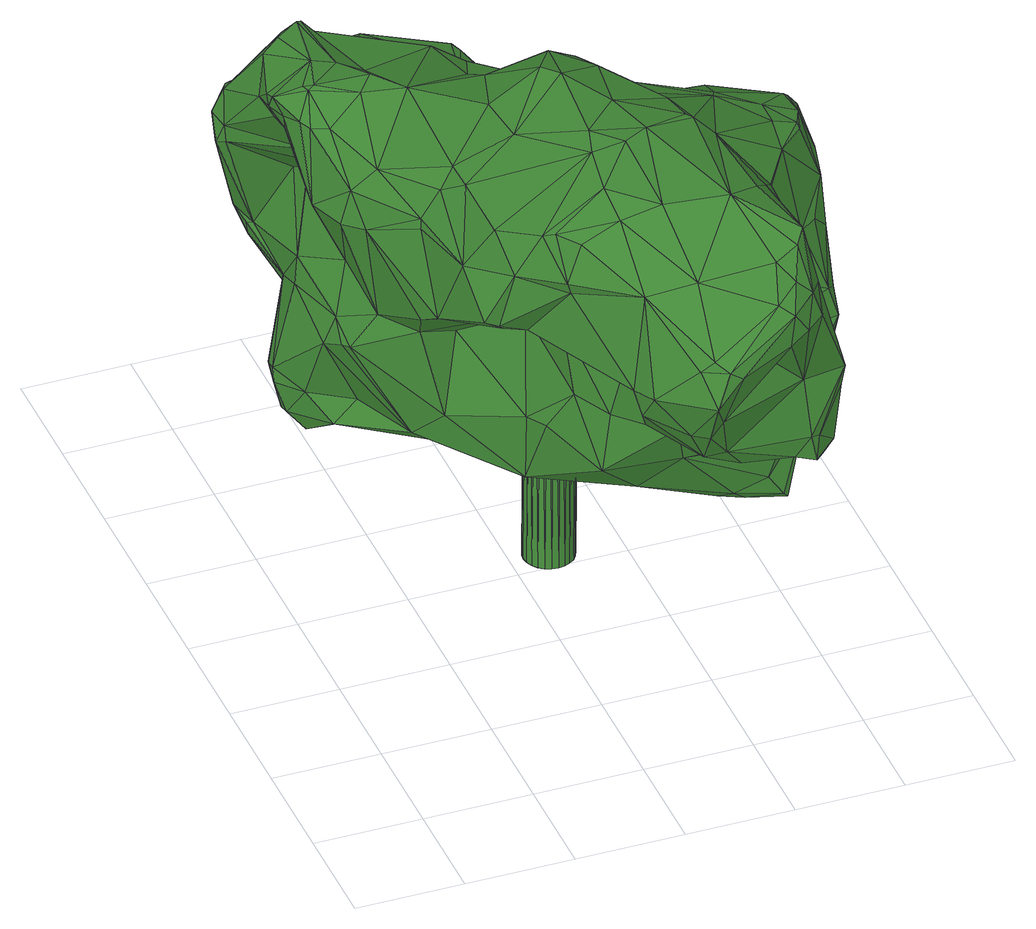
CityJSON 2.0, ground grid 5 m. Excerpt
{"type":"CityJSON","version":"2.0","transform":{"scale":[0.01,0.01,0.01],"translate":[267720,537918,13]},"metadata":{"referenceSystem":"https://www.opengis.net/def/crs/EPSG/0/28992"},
"CityObjects":{
"tree1":{"type":"SolitaryVegetationObject","attributes":{"gtid":17,"crown_width_m":23.86,"crown_median_z":29.44,"crown_r50_m":0.612,"crown_porosity":0.787,"trunk_H_m":16.21,"trunk_DBH_m":2.3,"trunk_radius_m":1.15,"trunk_base_height_m":13.23,"original_gtid":"17"},"geometry":[{"type":"Solid","lod":"3","boundaries":[[[[0,1,2]],[[3,4,5]],[[6,7,8]],[[9,10,11]],[[12,13,14]],[[15,8,16]],[[17,18,19]],[[8,15,20]],[[21,20,22]],[[23,24,13]],[[25,13,24]],[[26,27,28]],[[29,30,31]],[[32,33,34]],[[35,36,37]],[[38,39,40]],[[41,42,43]],[[44,45,46]],[[47,26,28]],[[17,48,18]],[[49,50,51]],[[52,53,54]],[[55,56,57]],[[58,59,60]],[[61,62,60]],[[63,64,65]],[[66,67,68]],[[16,8,69]],[[70,31,71]],[[72,73,74]],[[75,76,77]],[[78,64,63]],[[12,66,79]],[[80,81,82]],[[26,47,83]],[[48,52,84]],[[53,52,85]],[[81,86,87]],[[48,85,52]],[[48,17,85]],[[61,60,88]],[[89,90,91]],[[92,93,41]],[[86,81,80]],[[94,86,80]],[[77,95,96]],[[8,20,97]],[[90,98,99]],[[100,15,101]],[[102,103,104]],[[105,19,71]],[[106,107,108]],[[102,109,103]],[[109,58,103]],[[110,111,6]],[[110,6,97]],[[106,108,99]],[[108,112,90]],[[6,8,97]],[[20,110,97]],[[107,113,108]],[[112,108,113]],[[114,27,115]],[[78,116,117]],[[38,43,118]],[[119,120,121]],[[122,65,123]],[[122,63,65]],[[124,106,45]],[[8,7,125]],[[126,19,18]],[[127,11,10]],[[84,18,48]],[[128,129,130]],[[0,131,1]],[[1,127,2]],[[12,23,13]],[[132,133,134]],[[122,135,63]],[[136,137,138]],[[90,112,139]],[[140,141,142]],[[143,144,76]],[[40,39,145]],[[74,146,147]],[[104,103,148]],[[99,108,90]],[[0,2,149]],[[150,87,151]],[[145,152,40]],[[153,154,155]],[[34,154,153]],[[156,157,24]],[[143,158,159]],[[93,42,41]],[[160,161,127]],[[162,141,163]],[[162,163,164]],[[165,166,167]],[[28,27,114]],[[168,166,169]],[[14,170,66]],[[127,10,160]],[[140,5,4]],[[25,24,157]],[[171,121,120]],[[172,173,174]],[[175,9,176]],[[175,176,152]],[[78,63,116]],[[177,178,179]],[[82,180,84]],[[159,181,182]],[[183,60,115]],[[184,183,115]],[[54,185,60]],[[183,54,60]],[[9,160,10]],[[149,78,117]],[[111,55,7]],[[186,7,55]],[[127,187,2]],[[116,63,135]],[[188,189,190]],[[191,112,113]],[[191,113,100]],[[121,192,72]],[[121,72,119]],[[193,86,94]],[[193,94,194]],[[195,95,196]],[[95,35,196]],[[197,142,198]],[[153,135,122]],[[71,19,126]],[[52,54,84]],[[60,59,115]],[[104,148,61]],[[61,199,200]],[[161,136,201]],[[202,115,59]],[[182,178,203]],[[36,203,37]],[[35,37,147]],[[35,147,204]],[[40,43,38]],[[205,185,53]],[[185,88,60]],[[206,207,208]],[[209,140,4]],[[210,68,211]],[[212,213,214]],[[180,87,84]],[[82,81,180]],[[149,187,215]],[[2,187,149]],[[139,112,216]],[[190,217,218]],[[219,220,215]],[[221,9,11]],[[222,151,223]],[[117,131,0]],[[149,117,0]],[[224,213,212]],[[164,217,225]],[[225,217,190]],[[17,19,105]],[[226,172,227]],[[49,228,172]],[[145,229,152]],[[105,71,31]],[[230,231,232]],[[230,233,231]],[[140,207,168]],[[155,135,153]],[[234,208,235]],[[234,235,91]],[[40,152,236]],[[1,131,237]],[[129,128,188]],[[169,238,168]],[[122,123,239]],[[198,89,197]],[[240,241,242]],[[178,177,203]],[[188,128,189]],[[207,140,142]],[[111,7,6]],[[126,167,71]],[[207,142,208]],[[197,208,142]],[[243,231,233]],[[187,161,201]],[[187,127,161]],[[244,245,51]],[[62,58,60]],[[54,53,185]],[[177,246,247]],[[232,231,248]],[[181,159,158]],[[215,220,149]],[[179,178,182]],[[249,250,129]],[[243,233,158]],[[251,173,252]],[[181,158,233]],[[219,201,243]],[[219,215,201]],[[187,201,215]],[[179,230,232]],[[182,233,230]],[[182,181,233]],[[182,230,179]],[[205,88,185]],[[112,67,170]],[[191,67,112]],[[171,175,253]],[[84,54,82]],[[82,54,183]],[[94,80,184]],[[184,80,183]],[[80,82,183]],[[14,66,12]],[[200,199,254]],[[255,256,257]],[[258,200,254]],[[199,205,255]],[[88,199,61]],[[259,33,32]],[[247,260,177]],[[85,261,255]],[[199,257,254]],[[255,257,199]],[[17,261,85]],[[85,255,53]],[[205,199,88]],[[262,30,256]],[[128,130,241]],[[53,255,205]],[[261,256,255]],[[263,151,193]],[[143,76,75]],[[224,212,264]],[[224,264,265]],[[38,266,39]],[[32,34,153]],[[61,200,104]],[[232,267,179]],[[268,222,223]],[[229,269,253]],[[212,270,271]],[[159,144,143]],[[5,140,272]],[[170,216,112]],[[198,129,98]],[[29,31,273]],[[70,273,31]],[[91,235,89]],[[208,234,206]],[[167,274,71]],[[240,189,241]],[[128,241,189]],[[236,275,41]],[[4,276,266]],[[38,277,266]],[[209,266,277]],[[40,236,43]],[[43,236,41]],[[130,242,241]],[[240,162,278]],[[223,151,263]],[[216,279,91]],[[234,91,279]],[[206,234,279]],[[197,235,208]],[[197,89,235]],[[211,280,102]],[[92,281,93]],[[119,72,74]],[[119,74,247]],[[120,119,282]],[[120,282,248]],[[1,237,127]],[[11,127,237]],[[225,189,240]],[[190,189,225]],[[242,198,283]],[[198,242,129]],[[129,242,130]],[[284,172,285]],[[172,226,285]],[[286,248,231]],[[287,65,64]],[[192,133,73]],[[288,265,58]],[[59,58,265]],[[66,68,210]],[[239,153,122]],[[239,32,153]],[[228,51,57]],[[258,210,200]],[[132,263,289]],[[158,220,243]],[[280,68,290]],[[280,290,191]],[[138,137,291]],[[171,291,137]],[[116,155,117]],[[140,168,238]],[[58,62,148]],[[141,292,142]],[[148,62,61]],[[170,67,66]],[[269,293,276]],[[266,276,293]],[[294,259,295]],[[249,188,173]],[[249,129,188]],[[117,155,131]],[[74,260,247]],[[42,93,118]],[[277,38,118]],[[296,275,236]],[[209,277,164]],[[42,118,43]],[[296,9,221]],[[4,266,209]],[[32,251,259]],[[297,259,251]],[[162,164,278]],[[289,263,146]],[[263,298,146]],[[94,26,194]],[[3,192,299]],[[292,141,162]],[[243,286,231]],[[167,166,274]],[[168,274,166]],[[115,27,184]],[[300,301,50]],[[237,302,221]],[[147,146,298]],[[190,218,188]],[[252,188,218]],[[218,297,252]],[[150,222,303]],[[304,150,303]],[[155,116,135]],[[12,79,23]],[[177,37,203]],[[77,301,305]],[[200,210,211]],[[104,200,211]],[[77,76,35]],[[207,306,168]],[[277,217,164]],[[118,217,277]],[[294,92,41]],[[147,298,204]],[[194,204,298]],[[218,217,281]],[[307,90,89]],[[195,196,244]],[[271,47,28]],[[114,115,202]],[[100,113,107]],[[118,93,217]],[[254,30,258]],[[257,30,254]],[[156,24,70]],[[256,30,257]],[[30,308,31]],[[191,290,67]],[[68,67,290]],[[207,206,306]],[[30,29,258]],[[309,134,133]],[[240,292,162]],[[165,310,166]],[[311,312,249]],[[150,304,84]],[[18,84,304]],[[18,304,126]],[[238,272,140]],[[313,9,175]],[[307,89,98]],[[307,98,90]],[[296,302,314]],[[221,302,296]],[[34,302,237]],[[269,299,253]],[[171,253,299]],[[303,222,268]],[[5,272,315]],[[81,87,180]],[[248,282,232]],[[150,84,87]],[[267,232,282]],[[35,76,36]],[[310,303,316]],[[148,103,58]],[[101,15,280]],[[172,284,49]],[[297,251,252]],[[94,27,26]],[[131,155,154]],[[121,171,299]],[[317,306,206]],[[160,136,161]],[[137,136,160]],[[243,220,219]],[[34,33,302]],[[294,302,33]],[[36,76,144]],[[134,272,169]],[[237,154,34]],[[239,226,32]],[[251,32,226]],[[179,267,246]],[[179,246,177]],[[226,239,285]],[[119,246,267]],[[220,78,149]],[[220,305,78]],[[41,275,314]],[[120,138,318]],[[120,318,171]],[[304,167,126]],[[317,216,170]],[[236,152,296]],[[138,286,136]],[[83,47,196]],[[5,315,309]],[[211,102,104]],[[198,98,89]],[[216,317,279]],[[319,269,4]],[[110,20,21]],[[111,124,44]],[[20,15,100]],[[5,309,3]],[[299,192,121]],[[204,26,83]],[[212,271,28]],[[95,244,51]],[[195,244,95]],[[192,73,72]],[[14,25,170]],[[131,154,237]],[[295,297,218]],[[263,194,298]],[[263,193,194]],[[160,9,313]],[[137,160,313]],[[283,198,142]],[[281,217,93]],[[132,289,73]],[[164,163,209]],[[51,245,57]],[[271,244,196]],[[221,11,237]],[[4,3,319]],[[299,319,3]],[[299,269,319]],[[284,285,123]],[[95,77,35]],[[227,251,226]],[[309,133,192]],[[309,192,3]],[[123,65,284]],[[309,315,134]],[[90,139,216]],[[300,49,284]],[[300,284,287]],[[44,228,111]],[[259,297,295]],[[172,228,44]],[[123,285,239]],[[287,284,65]],[[90,216,91]],[[50,96,51]],[[96,95,51]],[[50,77,96]],[[210,258,66]],[[101,191,100]],[[280,191,101]],[[83,196,35]],[[271,196,47]],[[169,166,310]],[[204,83,35]],[[182,144,159]],[[55,320,186]],[[57,320,55]],[[300,78,301]],[[201,286,243]],[[50,301,77]],[[169,310,134]],[[194,26,204]],[[296,152,176]],[[296,176,9]],[[138,120,286]],[[248,286,120]],[[201,136,286]],[[114,212,28]],[[59,264,202]],[[265,264,59]],[[51,228,49]],[[111,110,124]],[[321,312,311]],[[258,79,66]],[[29,273,23]],[[69,109,16]],[[69,288,109]],[[170,306,317]],[[317,206,279]],[[4,269,276]],[[50,49,300]],[[296,314,275]],[[242,292,240]],[[283,292,242]],[[250,322,99]],[[98,129,250]],[[98,250,99]],[[294,281,92]],[[294,218,281]],[[220,75,305]],[[143,75,158]],[[203,36,144]],[[203,144,182]],[[220,158,75]],[[249,312,250]],[[177,260,37]],[[147,260,74]],[[37,260,147]],[[306,156,274]],[[156,306,157]],[[17,308,261]],[[256,261,308]],[[265,288,125]],[[225,278,164]],[[240,278,225]],[[294,295,218]],[[321,249,173]],[[321,311,249]],[[321,173,172]],[[188,252,173]],[[321,172,46]],[[172,44,46]],[[321,46,312]],[[312,46,45]],[[138,291,318]],[[23,79,29]],[[258,29,79]],[[318,291,171]],[[71,156,70]],[[274,156,71]],[[168,306,274]],[[270,244,271]],[[323,45,322]],[[323,322,250]],[[314,302,324]],[[324,302,294]],[[314,324,294]],[[294,41,314]],[[300,287,64]],[[300,64,78]],[[270,212,214]],[[294,33,259]],[[280,211,68]],[[214,245,270]],[[244,270,245]],[[102,280,109]],[[16,109,15]],[[15,109,280]],[[58,109,288]],[[229,145,293]],[[229,293,269]],[[39,293,145]],[[39,266,293]],[[262,256,308]],[[304,165,167]],[[133,132,73]],[[303,165,304]],[[310,165,303]],[[313,175,137]],[[171,137,175]],[[253,175,229]],[[106,322,45]],[[99,322,106]],[[111,228,56]],[[111,56,55]],[[228,57,56]],[[223,132,268]],[[223,263,132]],[[305,301,78]],[[75,77,305]],[[250,312,323]],[[45,323,312]],[[107,22,100]],[[229,175,152]],[[106,21,22]],[[124,110,21]],[[124,45,44]],[[13,25,14]],[[106,22,107]],[[124,21,106]],[[100,22,20]],[[186,125,7]],[[265,125,186]],[[306,25,157]],[[170,25,306]],[[262,308,30]],[[31,308,105]],[[105,308,17]],[[292,283,142]],[[227,174,251]],[[251,174,173]],[[172,174,227]],[[184,27,94]],[[87,86,151]],[[315,272,134]],[[222,150,151]],[[193,151,86]],[[169,272,238]],[[202,264,114]],[[114,264,212]],[[146,74,73]],[[146,73,289]],[[265,186,213]],[[265,213,224]],[[268,316,303]],[[310,316,134]],[[132,134,316]],[[268,132,316]],[[57,245,320]],[[214,320,245]],[[186,320,213]],[[214,213,320]],[[141,140,163]],[[209,163,140]],[[273,24,23]],[[247,246,119]],[[267,282,119]],[[273,70,24]],[[69,125,288]],[[69,8,125]],[[325,326,327]],[[325,327,328]],[[328,327,329]],[[328,329,330]],[[327,326,331]],[[327,331,329]],[[329,331,332]],[[329,332,330]],[[331,326,333]],[[331,333,332]],[[332,333,334]],[[332,334,330]],[[333,326,335]],[[333,335,334]],[[334,335,336]],[[334,336,330]],[[335,326,337]],[[335,337,336]],[[336,337,338]],[[336,338,330]],[[337,326,339]],[[337,339,338]],[[338,339,340]],[[338,340,330]],[[339,326,341]],[[339,341,340]],[[340,341,342]],[[340,342,330]],[[341,326,343]],[[341,343,342]],[[342,343,344]],[[342,344,330]],[[343,326,345]],[[343,345,344]],[[344,345,346]],[[344,346,330]],[[345,326,347]],[[345,347,346]],[[346,347,348]],[[346,348,330]],[[347,326,349]],[[347,349,348]],[[348,349,350]],[[348,350,330]],[[349,326,351]],[[349,351,350]],[[350,351,352]],[[350,352,330]],[[351,326,353]],[[351,353,352]],[[352,353,354]],[[352,354,330]],[[353,326,355]],[[353,355,354]],[[354,355,356]],[[354,356,330]],[[355,326,357]],[[355,357,356]],[[356,357,358]],[[356,358,330]],[[357,326,359]],[[357,359,358]],[[358,359,360]],[[358,360,330]],[[359,326,361]],[[359,361,360]],[[360,361,362]],[[360,362,330]],[[361,326,363]],[[361,363,362]],[[362,363,364]],[[362,364,330]],[[363,326,365]],[[363,365,364]],[[364,365,366]],[[364,366,330]],[[365,326,367]],[[365,367,366]],[[366,367,368]],[[366,368,330]],[[367,326,369]],[[367,369,368]],[[368,369,370]],[[368,370,330]],[[369,326,371]],[[369,371,370]],[[370,371,372]],[[370,372,330]],[[371,326,373]],[[371,373,372]],[[372,373,374]],[[372,374,330]],[[373,326,325]],[[373,325,374]],[[374,325,328]],[[374,328,330]]]]}]}
},
"vertices":[
[594,3198,1552],[439,3163,1522],[414,3150,1547],[365,1833,1154],[600,1716,726],[690,1561,897],[2246,1554,2184],[2227,1559,2195],[2232,1391,2222],[289,2860,1075],[283,2907,1125],[300,2910,1125],[2036,450,1186],[1964,394,1166],[2017,521,1139],[2293,1280,1939],[2189,1263,2224],[1353,29,1798],[1155,270,1738],[1303,227,1544],[2332,1455,1961],[2251,1643,1620],[2292,1577,1523],[1917,335,1183],[1770,439,1191],[1918,599,1114],[935,1371,2444],[1195,1169,2535],[1220,1564,2560],[1893,336,1310],[1869,370,1596],[1483,268,1385],[1137,2711,1491],[906,2323,1161],[780,2749,1334],[669,1953,2362],[554,2095,2366],[477,2006,2348],[326,2260,444],[250,2289,536],[286,2453,441],[646,2569,539],[579,2464,362],[531,2476,346],[1913,2059,1786],[1982,2009,1558],[1911,2044,1586],[1150,1631,2564],[1309,125,1945],[1452,2218,1949],[1107,2405,2074],[1436,2129,2066],[1365,99,2000],[1672,148,2186],[1378,341,2250],[1982,1851,2103],[1894,1885,2054],[1813,1867,2053],[1733,1064,2452],[1656,1124,2514],[1621,588,2484],[1858,355,2408],[1770,666,2438],[1210,2923,1756],[1216,2870,1823],[1297,2806,1747],[2098,521,1412],[1793,994,1347],[2012,601,1616],[2189,1288,2238],[1568,327,1263],[1397,314,1348],[294,1760,1869],[366,1651,1896],[331,1742,2050],[501,2669,2215],[595,2268,2256],[941,2382,2215],[828,2934,1934],[1938,360,1292],[1136,832,2474],[879,732,2369],[1148,668,2414],[915,1625,2432],[1163,414,2181],[1416,50,1961],[831,761,2354],[906,659,2147],[1811,287,2374],[2057,1212,496],[2192,1160,901],[2011,935,560],[706,2452,521],[677,2393,398],[1159,1039,2516],[1036,2202,2168],[1081,2334,2133],[2280,1531,2146],[1876,1599,876],[2228,1616,1157],[2298,1237,1707],[2223,1168,1806],[1928,974,2096],[1922,906,2242],[1922,501,2199],[1371,173,1546],[2261,1656,1427],[2321,1495,1414],[2314,1503,1311],[2055,1117,2247],[2230,1613,1939],[2010,1849,2056],[2311,1115,1310],[2309,1177,1421],[1366,1334,2537],[1423,1081,2551],[1051,2993,1623],[689,3105,1708],[659,2377,373],[235,1946,1860],[383,2360,1831],[434,2077,1431],[1201,2874,1491],[1310,2764,1697],[2162,1698,1678],[2073,1411,2277],[1144,385,1581],[260,2952,1220],[1557,1902,511],[1771,1766,834],[1601,1840,490],[659,3116,1497],[546,1265,1648],[512,1381,1569],[985,1372,1486],[1165,2896,1492],[98,2737,1688],[291,2803,1170],[133,2715,1696],[2208,1069,980],[968,1326,662],[1072,1645,533],[1524,1379,505],[434,2607,2326],[461,2254,2340],[201,2321,681],[522,1404,2083],[428,1679,2180],[1844,757,2360],[578,3035,1746],[926,674,2084],[720,802,2140],[208,2400,735],[1079,2888,1458],[776,2790,1340],[986,2991,1544],[1606,527,1200],[1737,576,1166],[351,2622,2277],[412,2599,2333],[248,2927,1192],[98,2748,1689],[1182,1836,469],[978,1772,520],[1081,2091,375],[1295,820,1772],[1199,922,1208],[1232,581,1379],[1173,948,900],[1084,1051,1255],[2017,884,1020],[311,2324,1315],[1571,2302,1715],[1417,2209,1208],[1351,2201,1270],[319,2514,1085],[347,2513,999],[279,2112,2339],[270,2151,2336],[158,2225,2258],[974,671,2330],[312,2554,2305],[358,2289,2355],[1334,647,2465],[1311,1030,2545],[1705,265,2327],[1901,1526,2311],[154,2843,1761],[1414,2107,861],[1344,2054,405],[1208,2191,543],[2268,1124,1455],[464,1769,1346],[679,935,2302],[667,1247,2332],[1108,1990,2176],[1003,1907,2372],[1760,1264,470],[1747,1399,456],[1848,203,2172],[1945,394,2074],[99,2792,1810],[1633,1152,2520],[308,2124,2351],[662,1389,2333],[1773,207,2246],[1765,934,637],[1372,1059,690],[1744,1074,534],[758,1835,562],[2058,515,1644],[1883,748,1732],[1417,1644,2493],[1565,1601,2399],[1506,1734,2355],[180,2834,1908],[2086,930,959],[1035,2176,427],[1136,2252,730],[162,2794,1940],[347,2734,2049],[390,2816,1107],[662,835,1870],[597,836,1905],[1609,1464,2424],[1206,2098,385],[1217,2593,1710],[1078,2262,1642],[1841,2013,1900],[198,2322,759],[154,2277,2239],[184,2450,2100],[162,2274,2177],[237,2536,2251],[1829,967,576],[1901,1141,499],[498,2603,530],[571,2884,1238],[1001,1160,1036],[1230,2774,1502],[1331,2048,391],[1591,1831,476],[1597,1776,458],[136,2746,1949],[1317,1913,2231],[1501,1786,2264],[219,2056,2226],[247,2003,2222],[213,2342,2061],[1537,1962,1174],[1806,1719,947],[1279,2325,1209],[1347,2350,1102],[294,2315,1177],[1890,198,2048],[1735,111,2138],[1717,112,1986],[1807,138,2027],[2068,396,1599],[1109,2323,1104],[312,1939,2244],[1474,48,1920],[1645,357,1812],[579,1053,2062],[1621,1342,2478],[1872,1458,2345],[385,2085,575],[189,2173,2186],[688,858,1838],[313,2019,1062],[1372,1796,2451],[1250,1797,2511],[953,1278,1016],[1817,334,1225],[1438,735,1194],[530,2595,558],[487,2074,687],[683,2271,411],[1193,2040,388],[1991,923,585],[2137,1106,1801],[719,2391,528],[220,2235,2075],[1529,1506,491],[1322,2726,1730],[1307,2690,1692],[122,2704,1789],[1242,2821,1814],[2070,1276,2284],[519,1395,2036],[1980,1098,1608],[463,2775,1437],[1255,1709,495],[290,2177,704],[918,2284,903],[1079,2281,901],[386,2502,954],[1305,2351,1096],[599,1376,2235],[357,1989,1214],[1172,2637,1848],[944,2525,2095],[548,2400,1083],[802,862,1797],[1112,412,1706],[698,2673,2077],[1506,858,944],[1742,1416,899],[1423,152,1635],[591,1595,1339],[1035,1069,1644],[1525,1873,1231],[1852,1618,1298],[272,2837,1153],[552,2545,601],[765,1625,1281],[840,1110,1771],[1918,916,696],[542,2358,1692],[346,1885,1137],[1622,1690,2253],[1734,2057,1597],[2161,1630,1216],[2105,1612,1263],[764,2231,948],[1290,1597,21],[1175,1595,23],[1286,1626,21],[1312,1620,1643],[1308,1650,1642],[1197,1618,1644],[1274,1654,21],[1296,1677,1642],[1255,1678,21],[1277,1701,1642],[1231,1696,21],[1253,1719,1642],[1203,1707,21],[1225,1730,1642],[1173,1710,21],[1195,1734,1643],[1144,1706,22],[1165,1729,1643],[1116,1694,22],[1138,1717,1644],[1092,1675,23],[1114,1699,1644],[1074,1651,23],[1096,1675,1645],[1063,1623,24],[1085,1647,1645],[1060,1593,24],[1082,1617,1646],[1064,1564,25],[1086,1587,1646],[1076,1536,25],[1098,1559,1647],[1095,1512,25],[1117,1536,1647],[1119,1494,25],[1141,1518,1647],[1147,1483,25],[1168,1507,1646],[1177,1480,25],[1198,1503,1646],[1206,1484,24],[1228,1508,1646],[1234,1496,24],[1256,1520,1645],[1258,1515,23],[1279,1538,1644],[1276,1539,22],[1297,1562,1644],[1287,1567,22],[1308,1590,1643]
]}
